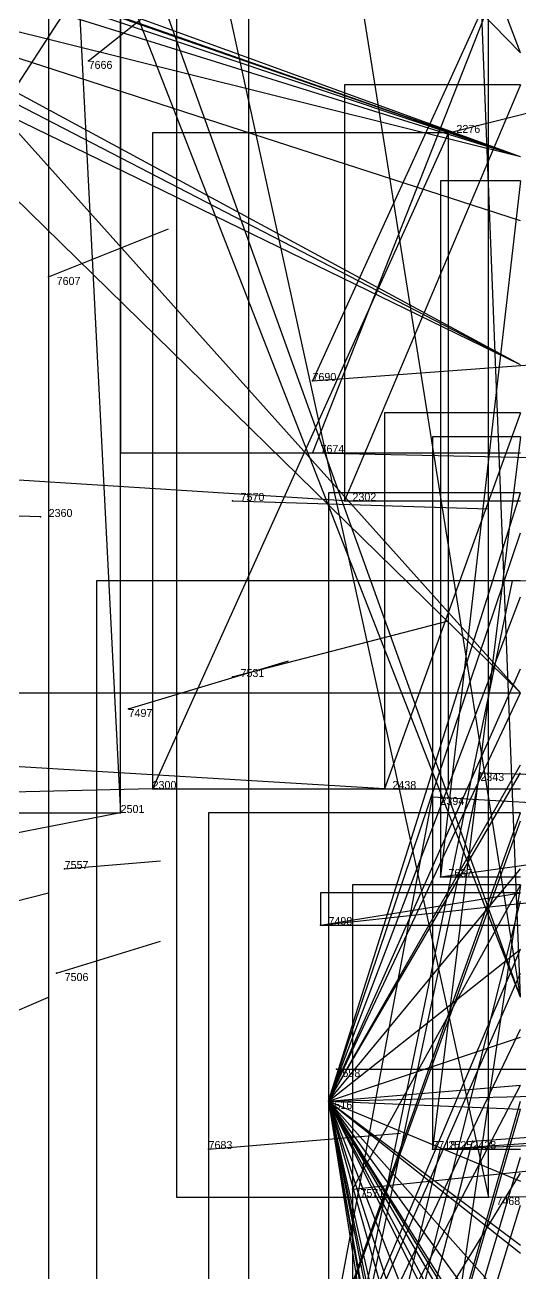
# Model space of a CAD drawing. Extents: x -0.07 to 1.1, y -0.07 to 1.1.
# Drawn here: x 0.938 to 1, y 0.8125 to 0.9685 of the extents above; entities that cross this region are included whole.
import ezdxf

# ---------------------------------------------------------------- set-up
doc = ezdxf.new("R2010")
doc.units = 0
for name, color, linetype in [('Clients', 3, 'CONTINUOUS'), ('Facilities', 3, 'CONTINUOUS'), ('Facilities_lines', 3, 'CONTINUOUS'), ('Min_max_boxes', 1, 'CONTINUOUS'), ('Normals', 1, 'CONTINUOUS'), ('Source_points', 5, 'CONTINUOUS'), ('Text', 3, 'CONTINUOUS')]:
    doc.layers.add(name, color=color, linetype=linetype)

msp = doc.modelspace()

# ---------------------------------------------------------------- linework, layer by layer
at = {"layer": 'Clients', "color": 5}
for p in [(0.974, 0.924, 1), (0.974, 0.915, 1), (0.978, 0.909), (0.999, 0.899), (0.995, 0.875), (0.954, 0.873), (0.983, 0.873), (0.989, 0.872), (0.95, 0.87), (0.99, 0.862, 1), (0.994, 0.829), (0.989, 0.828, 1), (0.99, 0.828), (0.979, 0.823, 1), (0.996, 0.822, 1)]:
    msp.add_point(p, dxfattribs=at)
at = {"layer": 'Facilities', "color": 3}
for p in [(0.946, 0.964, 1), (0.991, 0.955), (0.941, 0.937, 1), (0.964, 0.909, 1), (0.94, 0.907), (0.964, 0.887, 1), (0.951, 0.883, 1), (0.943, 0.863, 1), (0.975, 0.856, 1), (0.942, 0.85, 1), (0.977, 0.838, 1), (0.976, 0.834, 1), (0.961, 0.828, 1)]:
    msp.add_point(p, dxfattribs=at)
at = {"layer": 'Facilities_lines', "color": 3}
for p, q in [((1, 0.952, 0.518), (0.807, 1, 0.505)), ((1, 0.944, 0.454), (0.827, 1, 0.474)), ((1, 0.952, 0.518), (0.846, 1, 0.539)), ((1, 0.926, 0.587), (0.848, 1, 0.579)), ((1, 0.926, 0.587), (0.857, 1, 0.585)), ((1, 0.952, 0.518), (0.857, 1, 0.547)), ((1, 0.952, 0.518), (0.862, 1, 0.512)), ((1, 0.952, 0.518), (0.862, 1, 0.524)), ((1, 0.926, 0.587), (0.863, 1, 0.598)), ((1, 0.952, 0.518), (0.863, 1, 0.492)), ((1, 0.952, 0.518), (0.868, 1, 0.561)), ((1, 0.847, 0.951), (0.945, 1, 0.995)), ((0.957, 1, 0.956), (0.996, 0.822, 1)), ((1, 0.965, 0.958), (0.966, 1, 0.988)), ((1, 0.847, 0.951), (0.941, 0.998, 1)), ((1, 0.965, 0.958), (0.988, 0.997, 1)), ((0.944, 0.987), (0.95, 0.87)), ((1, 0.847, 0.951), (0.978, 0.985, 1)), ((1, 0.885, 0.051), (0.913, 0.982)), ((1, 0.981, 0.856), (0.974, 0.915, 1)), ((1, 0.981, 0.856), (0.974, 0.924, 1)), ((1, 0.885, 0.051), (0.908, 0.975)), ((1, 0.847, 0.951), (0.995, 0.974, 1)), ((1, 0.961, 0.177), (0.978, 0.909)), ((0.991, 0.955), (0.954, 0.873)), ((1, 0.949, 0.925), (0.99, 0.862, 1)), ((1, 0.92, 0.172), (0.983, 0.873)), ((1, 0.917, 0.855), (0.989, 0.828, 1)), ((0.976, 0.834, 1), (1, 0.91, 0.85)), ((0.976, 0.834, 1), (1, 0.905, 0.874)), ((0.947, 0.648), (0.999, 0.899)), ((0.976, 0.834, 1), (1, 0.897, 0.792)), ((0.976, 0.834, 1), (1, 0.888, 0.825)), ((0.976, 0.834, 1), (1, 0.885, 0.813)), ((0.976, 0.834, 1), (1, 0.876, 0.769)), ((0.947, 0.648), (0.995, 0.875)), ((0.976, 0.834, 1), (1, 0.875, 0.862)), ((0.947, 0.648), (0.989, 0.872)), ((0.961, 0.761), (1, 0.87, 0.144)), ((0.961, 0.761), (1, 0.869, 0.097)), ((0.976, 0.834, 1), (1, 0.863, 0.846)), ((0.975, 0.856, 1), (1, 0.86, 0.839)), ((1, 0.861, 0.892), (0.979, 0.823, 1)), ((1, 0.861, 0.892), (0.988, 0.78, 1)), ((0.947, 0.648), (1, 0.859, 0.169)), ((0.961, 0.761), (1, 0.853, 0.173)), ((0.976, 0.834, 1), (1, 0.853, 0.776)), ((0.976, 0.834, 1), (1, 0.853, 0.788)), ((0.961, 0.761), (1, 0.85, 0.182)), ((0.961, 0.761), (1, 0.843, 0.118)), ((0.976, 0.834, 1), (1, 0.842, 0.802)), ((0.961, 0.761), (1, 0.836, 0.137)), ((0.976, 0.834, 1), (1, 0.836, 0.773)), ((0.947, 0.648), (1, 0.834, 0.098)), ((0.976, 0.834, 1), (1, 0.833, 0.836)), ((0.976, 0.834, 1), (1, 0.773, 0.788)), ((0.976, 0.834, 1), (1, 0.824, 0.892)), ((0.976, 0.834, 1), (1, 0.796, 0.814)), ((0.976, 0.834, 1), (1, 0.789, 0.785)), ((0.976, 0.834, 1), (1, 0.76, 0.875)), ((0.976, 0.834, 1), (1, 0.786, 0.797)), ((0.976, 0.834, 1), (1, 0.807, 0.865)), ((0.976, 0.834, 1), (1, 0.816, 0.863)), ((0.976, 0.834, 1), (1, 0.793, 0.783)), ((0.976, 0.834, 1), (1, 0.795, 0.793)), ((0.976, 0.834, 1), (1, 0.815, 0.874)), ((0.976, 0.834, 1), (1, 0.801, 0.809)), ((0.976, 0.834, 1), (1, 0.816, 0.85)), ((0.976, 0.834, 1), (1, 0.749, 0.867)), ((0.976, 0.834, 1), (1, 0.728, 0.875)), ((0.976, 0.834, 1), (1, 0.699, 0.823)), ((0.976, 0.834, 1), (1, 0.695, 0.881)), ((0.976, 0.834, 1), (1, 0.712, 0.839)), ((0.976, 0.834, 1), (1, 0.719, 0.871)), ((0.976, 0.834, 1), (1, 0.682, 0.786)), ((0.947, 0.648), (1, 0.833, 0.085)), ((0.947, 0.648), (0.994, 0.829)), ((0.947, 0.648), (0.99, 0.828)), ((0.947, 0.648), (1, 0.827, 0.018)), ((0.961, 0.761), (1, 0.825, 0.226)), ((0.947, 0.648), (1, 0.821, 0.015))]:
    msp.add_line(p, q, dxfattribs=at)
at = {"layer": 'Min_max_boxes', "color": 1}
for p, q in [((0.941, 1, 0.76), (0.941, 0.778, 0.76)), ((0.941, 1, 1), (0.941, 0.778, 1)), ((0.957, 1, 0.956), (0.957, 0.822, 0.956)), ((0.957, 1, 1), (0.957, 0.822, 1)), ((0.966, 1, 0.844), (0.966, 0.735, 0.844)), ((0.966, 1, 1), (0.966, 0.735, 1)), ((0.996, 0.822, 0.956), (0.996, 1, 0.956)), ((0.996, 0.822, 1), (0.996, 1, 1)), ((0.95, 0.87), (0.95, 0.988)), ((0.95, 0.87), (0.95, 0.988)), ((0.95, 0.985, 0.856), (0.95, 0.915, 0.856)), ((0.95, 0.985, 1), (0.95, 0.915, 1)), ((1, 0.961), (0.978, 0.961)), ((0.978, 0.961), (0.978, 0.909)), ((1, 0.961, 0.177), (0.978, 0.961, 0.177)), ((0.978, 0.961, 0.177), (0.978, 0.909, 0.177)), ((0.978, 0.961), (0.978, 0.961, 0.177)), ((0.991, 0.955), (0.954, 0.955)), ((0.954, 0.955), (0.954, 0.873)), ((0.991, 0.955), (0.954, 0.955)), ((0.954, 0.955), (0.954, 0.873)), ((0.954, 0.955), (0.954, 0.955)), ((0.991, 0.873), (0.991, 0.955)), ((0.991, 0.873), (0.991, 0.955)), ((0.991, 0.955), (0.991, 0.955)), ((1, 0.949, 0.925), (0.99, 0.949, 0.925)), ((0.99, 0.949, 0.925), (0.99, 0.862, 0.925)), ((1, 0.949, 1), (0.99, 0.949, 1)), ((0.99, 0.949, 1), (0.99, 0.862, 1)), ((0.99, 0.949, 0.925), (0.99, 0.949, 1)), ((1, 0.92), (0.983, 0.92)), ((0.983, 0.92), (0.983, 0.873)), ((1, 0.92, 0.172), (0.983, 0.92, 0.172)), ((0.983, 0.92, 0.172), (0.983, 0.873, 0.172)), ((0.983, 0.92), (0.983, 0.92, 0.172)), ((1, 0.917, 0.855), (0.989, 0.917, 0.855)), ((0.989, 0.917, 0.855), (0.989, 0.828, 0.855)), ((1, 0.917, 1), (0.989, 0.917, 1)), ((0.989, 0.917, 1), (0.989, 0.828, 1)), ((0.989, 0.917, 0.855), (0.989, 0.917, 1)), ((0.95, 0.915, 0.856), (1, 0.915, 0.856)), ((0.95, 0.915, 1), (1, 0.915, 1)), ((0.95, 0.915, 0.856), (0.95, 0.915, 1)), ((1, 0.91, 0.769), (0.976, 0.91, 0.769)), ((0.976, 0.91, 0.769), (0.976, 0.682, 0.769)), ((1, 0.91, 1), (0.976, 0.91, 1)), ((0.976, 0.91, 1), (0.976, 0.682, 1)), ((0.976, 0.91, 0.769), (0.976, 0.91, 1)), ((0.978, 0.909), (1, 0.909)), ((0.978, 0.909, 0.177), (1, 0.909, 0.177)), ((0.978, 0.909), (0.978, 0.909, 0.177)), ((1, 0.899), (0.947, 0.899)), ((0.947, 0.899), (0.947, 0.521)), ((1, 0.899, 0.398), (0.947, 0.899, 0.398)), ((0.947, 0.899, 0.398), (0.947, 0.521, 0.398)), ((0.947, 0.899), (0.947, 0.899, 0.398)), ((0.908, 0.885), (1, 0.885)), ((0.908, 0.885, 0.051), (1, 0.885, 0.051)), ((0.954, 0.873), (0.991, 0.873)), ((0.954, 0.873), (0.991, 0.873)), ((0.954, 0.873), (0.954, 0.873)), ((0.983, 0.873), (1, 0.873)), ((0.983, 0.873, 0.172), (1, 0.873, 0.172)), ((0.983, 0.873), (0.983, 0.873, 0.172)), ((0.991, 0.873), (0.991, 0.873)), ((0.672, 0.87), (0.95, 0.87)), ((0.672, 0.87), (0.95, 0.87)), ((0.95, 0.87), (0.95, 0.87)), ((1, 0.87), (0.961, 0.87)), ((0.961, 0.87), (0.961, 0.761)), ((1, 0.87, 0.28), (0.961, 0.87, 0.28)), ((0.961, 0.87, 0.28), (0.961, 0.761, 0.28)), ((0.961, 0.87), (0.961, 0.87, 0.28)), ((0.99, 0.862, 0.925), (1, 0.862, 0.925)), ((0.99, 0.862, 1), (1, 0.862, 1)), ((0.99, 0.862, 0.925), (0.99, 0.862, 1)), ((1, 0.86, 0.839), (0.975, 0.86, 0.839)), ((0.975, 0.86, 0.839), (0.975, 0.856, 0.839)), ((1, 0.86, 1), (0.975, 0.86, 1)), ((0.975, 0.86, 1), (0.975, 0.856, 1)), ((0.975, 0.86, 0.839), (0.975, 0.86, 1)), ((1, 0.861, 0.892), (0.979, 0.861, 0.892)), ((0.979, 0.861, 0.892), (0.979, 0.78, 0.892)), ((1, 0.861, 1), (0.979, 0.861, 1)), ((0.979, 0.861, 1), (0.979, 0.78, 1)), ((0.979, 0.861, 0.892), (0.979, 0.861, 1)), ((0.975, 0.856, 0.839), (1, 0.856, 0.839)), ((0.975, 0.856, 1), (1, 0.856, 1)), ((0.975, 0.856, 0.839), (0.975, 0.856, 1)), ((0.989, 0.828, 0.855), (1, 0.828, 0.855)), ((0.989, 0.828, 1), (1, 0.828, 1)), ((0.989, 0.828, 0.855), (0.989, 0.828, 1)), ((0.957, 0.822, 0.956), (0.996, 0.822, 0.956)), ((0.957, 0.822, 1), (0.996, 0.822, 1)), ((0.957, 0.822, 0.956), (0.957, 0.822, 1)), ((0.996, 0.822, 0.956), (0.996, 0.822, 1))]:
    msp.add_line(p, q, dxfattribs=at)
at = {"layer": 'Normals', "color": 1}
for p, q in [((0.95, 0.981), (0.915, 0.927, 0.076)), ((0.946, 0.964, 1), (0.966, 0.98, 1.096)), ((0.991, 0.955), (1.066, 0.974, -0.064)), ((0.941, 0.937, 1), (0.956, 0.943, 1.099)), ((0.974, 0.924, 1), (1.028, 0.928, 1.084)), ((0.974, 0.915, 1), (1.022, 0.914, 1.088)), ((0.978, 0.909), (0.915, 0.913, 0.077)), ((0.94, 0.907), (0.911, 0.908, 0.096)), ((0.964, 0.909, 1), (0.996, 0.908, 1.095)), ((0.999, 0.899), (1.086, 0.9, -0.049)), ((0.964, 0.887, 1), (0.991, 0.894, 1.096)), ((0.951, 0.883, 1), (0.971, 0.889, 1.098)), ((0.983, 0.873), (0.917, 0.877, 0.075)), ((0.995, 0.875), (1.072, 0.873, -0.063)), ((0.954, 0.873), (0.909, 0.872, 0.09)), ((0.989, 0.872), (1.06, 0.868, -0.071)), ((0.99, 0.862, 1), (1.053, 0.871, 1.077)), ((0.95, 0.87), (0.914, 0.863, 0.093)), ((0.943, 0.863, 1), (0.955, 0.864, 1.099)), ((0.933, 0.858, 1), (0.941, 0.86, 1.1)), ((0.975, 0.856, 1), (1.012, 0.86, 1.093)), ((0.942, 0.85, 1), (0.955, 0.854, 1.099)), ((0.934, 0.844, 1), (0.941, 0.847, 1.1)), ((0.977, 0.838, 1), (1.019, 0.838, 1.091)), ((0.976, 0.834, 1), (1.018, 0.835, 1.09)), ((0.994, 0.829), (1.068, 0.834, -0.067)), ((0.99, 0.828), (1.064, 0.833, -0.067)), ((0.961, 0.828, 1), (0.985, 0.83, 1.097)), ((0.989, 0.828, 1), (1.044, 0.83, 1.083)), ((0.979, 0.823, 1), (1.027, 0.828, 1.088)), ((0.996, 0.822, 1), (1.061, 0.823, 1.076))]:
    msp.add_line(p, q, dxfattribs=at)
at = {"layer": 'Source_points', "color": 5}
for p in [(0.946, 0.964, 1), (0.991, 0.955), (0.941, 0.937, 1), (0.974, 0.924, 1), (0.974, 0.915, 1), (0.964, 0.909, 1), (0.978, 0.909), (0.94, 0.907), (0.999, 0.899), (0.964, 0.887, 1), (0.951, 0.883, 1), (0.995, 0.875), (0.954, 0.873), (0.983, 0.873), (0.989, 0.872), (0.95, 0.87), (0.943, 0.863, 1), (0.99, 0.862, 1), (0.975, 0.856, 1), (0.942, 0.85, 1), (0.977, 0.838, 1), (0.976, 0.834, 1), (0.994, 0.829), (0.961, 0.828, 1), (0.989, 0.828, 1), (0.99, 0.828), (0.979, 0.823, 1), (0.996, 0.822, 1)]:
    msp.add_point(p, dxfattribs=at)

# ---------------------------------------------------------------- texts
at = {"layer": 'Text', "color": 3}
for s, p in [('7666', (0.946, 0.963, 1)), ('2276', (0.992, 0.955)), ('7607', (0.942, 0.936, 1)), ('7690', (0.974, 0.924, 1)), ('7674', (0.975, 0.915, 1)), ('7570', (0.965, 0.909, 1)), ('2302', (0.979, 0.909)), ('2360', (0.941, 0.907)), ('7531', (0.965, 0.887, 1)), ('7497', (0.951, 0.882, 1)), ('2300', (0.954, 0.873)), ('2438', (0.984, 0.873)), ('2343', (0.995, 0.874)), ('2394', (0.99, 0.871)), ('2501', (0.95, 0.87)), ('7557', (0.943, 0.863, 1)), ('7637', (0.991, 0.862, 1)), ('7498', (0.976, 0.856, 1)), ('7506', (0.943, 0.849, 1)), ('7598', (0.977, 0.837, 1)), ('7516', (0.976, 0.833, 1)), ('7683', (0.961, 0.828, 1)), ('7718', (0.989, 0.828, 1)), ('2525', (0.991, 0.828)), ('2428', (0.994, 0.828)), ('7571', (0.98, 0.822, 1)), ('7468', (0.997, 0.821, 1))]:
    msp.add_text(s, height=0.001, dxfattribs=at).set_placement(p)

doc.saveas('drawing.dxf')
